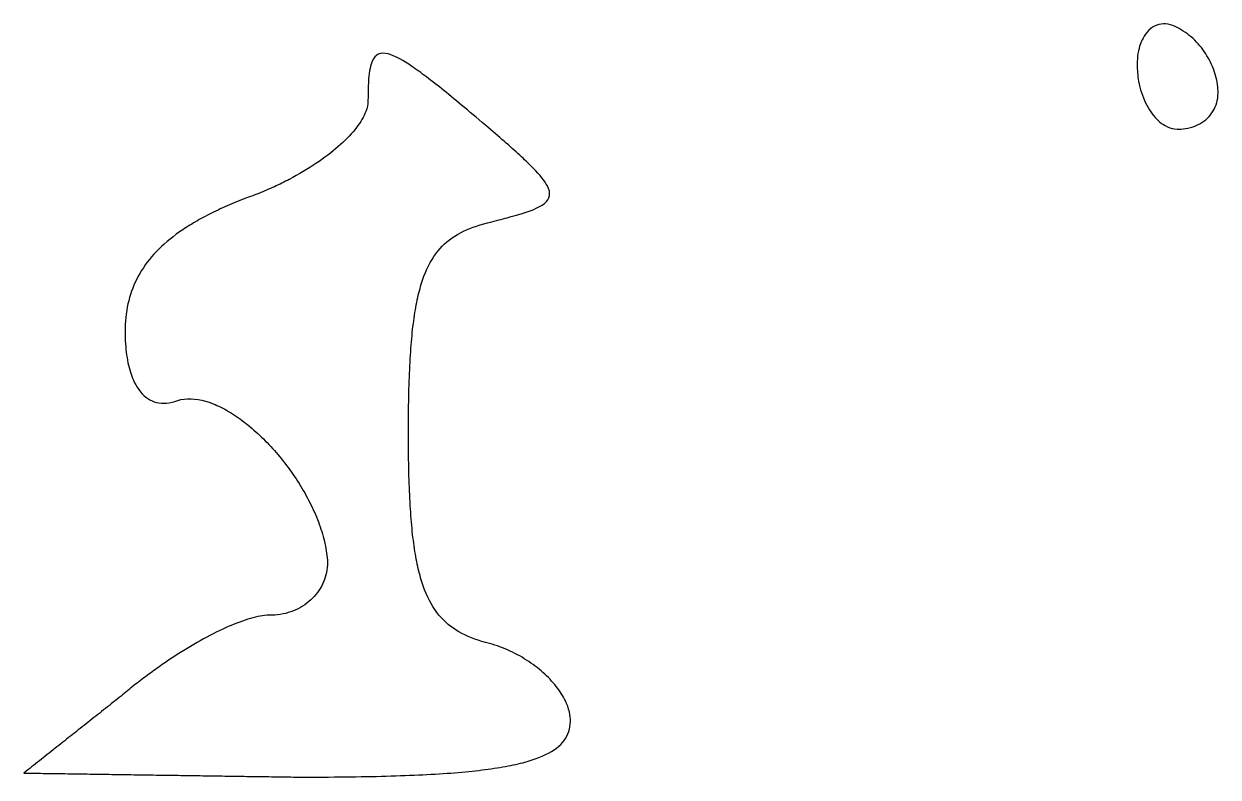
# Model space of a CAD drawing. Header units: metres. Extents: x 11 to 1970, y 60 to 2209.
# Drawn here: x 1065 to 1360, y 60 to 246 of the extents above; entities that cross this region are included whole.
import ezdxf

# ---------------------------------------------------------------- set-up
doc = ezdxf.new("R2010")
doc.units = ezdxf.units.M

msp = doc.modelspace()

# ---------------------------------------------------------------- linework, layer by layer
for points in [[(1340, 236), (1340.00596, 235.46244), (1340.02368, 234.92992), (1340.05292, 234.40268), (1340.09344, 233.88096), (1340.145, 233.365), (1340.20736, 232.85504), (1340.28028, 232.35132), (1340.36352, 231.85408), (1340.507205, 231.120895), (1340.67276, 230.40364), (1340.859375, 229.703125), (1341.06624, 229.02016), (1341.292545, 228.355555), (1341.53748, 227.71012), (1341.800235, 227.084665), (1342.08, 226.48), (1342.375965, 225.896935), (1342.68732, 225.33628), (1343.013255, 224.798845), (1343.35296, 224.28544), (1343.705625, 223.796875), (1344.07044, 223.33396), (1344.446595, 222.897505), (1344.83328, 222.48832), (1345.229685, 222.107215), (1345.635, 221.755), (1346.048415, 221.432485), (1346.46912, 221.14048), (1346.896305, 220.879795), (1347.474565, 220.582335), (1348.060985, 220.343915), (1348.653645, 220.166455), (1349.250625, 220.051875), (1349.850005, 220.002095), (1350.357584, 220.004776), (1350.88475, 220.029625), (1351.400576, 220.075264), (1351.904738, 220.141207), (1352.55825, 220.259875), (1353.189682, 220.412623), (1353.798266, 220.598299), (1354.383234, 220.815751), (1354.943818, 221.063827), (1355.47925, 221.341375), (1355.988762, 221.647243), (1356.471586, 221.980279), (1356.926954, 222.339331), (1357.354098, 222.723247), (1357.75225, 223.130875), (1358.120642, 223.561063), (1358.458506, 224.012659), (1358.765074, 224.484511), (1359.039578, 224.975467), (1359.28125, 225.484375), (1359.489322, 226.010083), (1359.663026, 226.551439), (1359.801594, 227.107291), (1359.904258, 227.676487), (1359.97025, 228.257875), (1359.998802, 228.850303), (1359.995216, 229.36116), (1359.97025, 229.906875), (1359.924224, 230.45664), (1359.857462, 231.009645), (1359.770288, 231.56508), (1359.663026, 232.122135), (1359.536, 232.68), (1359.389534, 233.237865), (1359.223952, 233.79492), (1359.039578, 234.350355), (1358.836736, 234.90336), (1358.61575, 235.453125), (1358.376944, 235.99884), (1358.120642, 236.539695), (1357.847168, 237.07488), (1357.556846, 237.603585), (1357.25, 238.125), (1356.926954, 238.638315), (1356.588032, 239.14272), (1356.233558, 239.637405), (1355.863856, 240.12156), (1355.47925, 240.594375), (1355.080064, 241.05504), (1354.666622, 241.502745), (1354.239248, 241.93668), (1353.798266, 242.356035), (1353.344, 242.76), (1352.876774, 243.147765), (1352.396912, 243.51852), (1351.904738, 243.871455), (1351.400576, 244.20576), (1350.88475, 244.520625), (1350.357584, 244.81524), (1349.850005, 245.087903), (1349.40032, 245.326592), (1348.80256, 245.587136), (1348.20864, 245.782784), (1347.62048, 245.914688), (1347.04, 245.984), (1346.46912, 245.991872), (1345.90976, 245.939456), (1345.36384, 245.827904), (1344.83328, 245.658368), (1344.32, 245.432), (1343.82592, 245.149952), (1343.35296, 244.813376), (1342.90304, 244.423424), (1342.47808, 243.981248), (1342.08, 243.488), (1341.71072, 242.944832), (1341.453815, 242.505389), (1341.215, 242.039), (1340.995085, 241.546151), (1340.79488, 241.027328), (1340.615195, 240.483017), (1340.45684, 239.913704), (1340.320625, 239.319875), (1340.20736, 238.702016), (1340.117855, 238.060613), (1340.05292, 237.396152), (1340.013365, 236.709119), (1340, 236)], [(1150, 227), (1149.965143, 226.359443), (1149.861544, 225.698744), (1149.690661, 225.019361), (1149.453952, 224.322752), (1149.260296, 223.849496), (1149.038464, 223.369664), (1148.788888, 222.883688), (1148.512, 222.392), (1148.208232, 221.895032), (1147.878016, 221.393216), (1147.521784, 220.886984), (1147.139968, 220.376768), (1146.733, 219.863), (1146.301312, 219.346112), (1145.845336, 218.826536), (1145.365504, 218.304704), (1144.862248, 217.781048), (1144.336, 217.256), (1143.787192, 216.729992), (1143.216256, 216.203456), (1142.623624, 215.676824), (1142.009728, 215.150528), (1141.375, 214.625), (1140.719872, 214.100672), (1140.044776, 213.577976), (1139.350144, 213.057344), (1138.636408, 212.539208), (1137.904, 212.024), (1137.153352, 211.512152), (1136.384896, 211.004096), (1135.599064, 210.500264), (1134.796288, 210.001088), (1133.977, 209.507), (1133.141632, 209.018432), (1132.290616, 208.535816), (1131.424384, 208.059584), (1130.543368, 207.590168), (1130.097451, 207.358151), (1129.648, 207.128), (1129.195069, 206.899769), (1128.738712, 206.673512), (1128.278983, 206.449283), (1127.815936, 206.227136), (1127.349625, 206.007125), (1126.880104, 205.789304), (1126.407427, 205.573727), (1125.931648, 205.360448), (1125.452821, 205.149521), (1124.971, 204.941), (1124.486239, 204.734939), (1123.998592, 204.531392), (1123.508113, 204.330413), (1123.014856, 204.132056), (1122.518875, 203.936375), (1122.020224, 203.743424), (1121.518957, 203.553257), (1121.015128, 203.365928), (1120.508791, 203.181491), (1120, 203), (1119.373597, 202.759397), (1118.754376, 202.517576), (1118.142319, 202.274519), (1117.537408, 202.030208), (1116.939625, 201.784625), (1116.348952, 201.537752), (1115.765371, 201.289571), (1115.188864, 201.040064), (1114.619413, 200.789213), (1114.057, 200.537), (1113.501607, 200.283407), (1112.953216, 200.028416), (1112.411809, 199.772009), (1111.877368, 199.514168), (1111.349875, 199.254875), (1110.829312, 198.994112), (1110.315661, 198.731861), (1109.808904, 198.468104), (1109.309023, 198.202823), (1108.816, 197.936), (1108.329817, 197.667617), (1107.850456, 197.397656), (1107.377899, 197.126099), (1106.912128, 196.852928), (1106.453125, 196.578125), (1106.000872, 196.301672), (1105.555351, 196.023551), (1105.116544, 195.743744), (1104.684433, 195.462233), (1104.259, 195.179), (1103.840227, 194.894027), (1103.428096, 194.607296), (1102.623688, 194.028488), (1101.845632, 193.442432), (1101.093784, 192.848984), (1100.368, 192.248), (1099.668136, 191.639336), (1098.994048, 191.022848), (1098.345592, 190.398392), (1097.722624, 189.765824), (1097.125, 189.125), (1096.552576, 188.475776), (1096.005208, 187.818008), (1095.482752, 187.151552), (1094.985064, 186.476264), (1094.512, 185.792), (1094.063416, 185.098616), (1093.639168, 184.395968), (1093.239112, 183.683912), (1092.863104, 182.962304), (1092.511, 182.231), (1092.182656, 181.489856), (1091.877928, 180.738728), (1091.596672, 179.977472), (1091.338744, 179.205944), (1091.104, 178.424), (1090.892296, 177.631496), (1090.703488, 176.828288), (1090.537432, 176.014232), (1090.393984, 175.189184), (1090.273, 174.353), (1090.174336, 173.505536), (1090.097848, 172.646648), (1090.043392, 171.776192), (1090.010824, 170.894024), (1090, 170), (1090.005984, 169.227232), (1090.023872, 168.469056), (1090.053568, 167.725664), (1090.094976, 166.997248), (1090.148, 166.284), (1090.212544, 165.586112), (1090.288512, 164.903776), (1090.375808, 164.237184), (1090.474336, 163.586528), (1090.584, 162.952), (1090.704704, 162.333792), (1090.836352, 161.732096), (1090.978848, 161.147104), (1091.132096, 160.579008), (1091.296, 160.028), (1091.470464, 159.494272), (1091.655392, 158.978016), (1091.850688, 158.479424), (1092.056256, 157.998688), (1092.272, 157.536), (1092.614486, 156.876228), (1092.979328, 156.258144), (1093.366202, 155.682396), (1093.774784, 155.149632), (1094.20475, 154.6605), (1094.655776, 154.215648), (1095.127538, 153.815724), (1095.619712, 153.461376), (1096.131974, 153.153252), (1096.664, 152.892), (1097.215466, 152.678268), (1097.786048, 152.512704), (1098.375422, 152.395956), (1098.983264, 152.328672), (1099.60925, 152.3115), (1100.253056, 152.345088), (1100.914358, 152.430084), (1101.592832, 152.567136), (1102.288154, 152.756892), (1103, 153), (1103.791744, 153.20548), (1104.605952, 153.34304), (1105.441088, 153.41436), (1106.295616, 153.42112), (1107.168, 153.365), (1108.056704, 153.24768), (1108.960192, 153.07084), (1109.876928, 152.83616), (1110.805376, 152.54532), (1111.744, 152.2), (1112.216648, 152.007435), (1112.691264, 151.80188), (1113.167656, 151.583545), (1113.645632, 151.35264), (1114.125, 151.109375), (1114.605568, 150.85396), (1115.087144, 150.586605), (1115.569536, 150.30752), (1116.052552, 150.016915), (1116.536, 149.715), (1117.019688, 149.401985), (1117.503424, 149.07808), (1117.987016, 148.743495), (1118.470272, 148.39844), (1118.953, 148.043125), (1119.435008, 147.67776), (1119.916104, 147.302555), (1120.396096, 146.91772), (1120.874792, 146.523465), (1121.352, 146.12), (1121.827528, 145.707535), (1122.301184, 145.28628), (1122.772776, 144.856445), (1123.242112, 144.41824), (1123.709, 143.971875), (1124.173248, 143.51756), (1124.634664, 143.055505), (1125.093056, 142.58592), (1125.548232, 142.109015), (1126, 141.625), (1126.448168, 141.134085), (1126.892544, 140.63648), (1127.332936, 140.132395), (1127.769152, 139.62204), (1128.201, 139.105625), (1128.628288, 138.58336), (1129.050824, 138.055455), (1129.468416, 137.52212), (1129.880872, 136.983565), (1130.288, 136.44), (1130.689608, 135.891635), (1131.085504, 135.33868), (1131.475496, 134.781345), (1131.859392, 134.21984), (1132.237, 133.654375), (1132.608128, 133.08516), (1132.972584, 132.512405), (1133.330176, 131.93632), (1133.680712, 131.357115), (1134.024, 130.775), (1134.359848, 130.190185), (1134.688064, 129.60288), (1135.008456, 129.013295), (1135.320832, 128.42164), (1135.625, 127.828125), (1135.920768, 127.23296), (1136.207944, 126.636355), (1136.486336, 126.03852), (1136.755752, 125.439665), (1137.016, 124.84), (1137.266888, 124.239735), (1137.508224, 123.63908), (1137.739816, 123.038245), (1137.961472, 122.43744), (1138.173, 121.836875), (1138.374208, 121.23676), (1138.564904, 120.637305), (1138.744896, 120.03872), (1138.913992, 119.441215), (1139.072, 118.845), (1139.218728, 118.250285), (1139.353984, 117.65728), (1139.477576, 117.066195), (1139.589312, 116.47724), (1139.689, 115.890625), (1139.776448, 115.30656), (1139.851464, 114.725255), (1139.913856, 114.14692), (1139.963432, 113.571765), (1140, 113), (1139.983908, 112.372835), (1139.936064, 111.75188), (1139.857116, 111.137945), (1139.747712, 110.53184), (1139.6085, 109.934375), (1139.440128, 109.34636), (1139.243244, 108.768605), (1139.018496, 108.20192), (1138.766532, 107.647115), (1138.488, 107.105), (1138.183548, 106.576385), (1137.853824, 106.06208), (1137.499476, 105.562895), (1137.121152, 105.07964), (1136.7195, 104.613125), (1136.295168, 104.16416), (1135.848804, 103.733555), (1135.381056, 103.32212), (1134.892572, 102.930665), (1134.384, 102.56), (1133.855988, 102.210935), (1133.309184, 101.88428), (1132.744236, 101.580845), (1132.161792, 101.30144), (1131.5625, 101.046875), (1130.947008, 100.81796), (1130.315964, 100.615505), (1129.670016, 100.44032), (1129.009812, 100.293215), (1128.336, 100.175), (1127.649228, 100.086485), (1126.950144, 100.02848), (1126.239396, 100.001795), (1125.510488, 99.989256), (1125.002304, 99.957248), (1124.475976, 99.904312), (1123.932032, 99.830784), (1123.371, 99.737), (1122.793408, 99.623296), (1122.199784, 99.490008), (1121.590656, 99.337472), (1120.966552, 99.166024), (1120.328, 98.976), (1119.675528, 98.767736), (1119.009664, 98.541568), (1118.330936, 98.297832), (1117.639872, 98.036864), (1116.937, 97.759), (1116.222848, 97.464576), (1115.497944, 97.153928), (1114.762816, 96.827392), (1114.017992, 96.485304), (1113.264, 96.128), (1112.501368, 95.755816), (1111.730624, 95.369088), (1110.952296, 94.968152), (1110.166912, 94.553344), (1109.375, 94.125), (1108.577088, 93.683456), (1107.773704, 93.229048), (1106.965376, 92.762112), (1106.152632, 92.282984), (1105.336, 91.792), (1104.516008, 91.289496), (1103.693184, 90.775808), (1102.868056, 90.251272), (1102.041152, 89.716224), (1101.213, 89.171), (1100.384128, 88.615936), (1099.969587, 88.334819), (1099.555064, 88.051368), (1099.140625, 87.765625), (1098.726336, 87.477632), (1098.312263, 87.187431), (1097.898472, 86.895064), (1097.485029, 86.600573), (1097.072, 86.304), (1096.659451, 86.005387), (1096.247448, 85.704776), (1095.836057, 85.402209), (1095.425344, 85.097728), (1095.015375, 84.791375), (1094.606216, 84.483192), (1094.197933, 84.173221), (1093.790592, 83.861504), (1093.384259, 83.548083), (1092.979, 83.233), (1092.574881, 82.916297), (1092.171968, 82.598016), (1091.770327, 82.278199), (1091.370024, 81.956888), (1090.971125, 81.634125), (1090.573696, 81.309952), (1090.177803, 80.984411), (1089.783512, 80.657544), (1089.390889, 80.329393), (1089, 80), (1088.52, 79.62), (1088.04, 79.24), (1087.56, 78.86), (1087.08, 78.48), (1086.6, 78.1), (1086.12, 77.72), (1085.64, 77.34), (1085.16, 76.96), (1084.68, 76.58), (1084.2, 76.2), (1083.72, 75.82), (1083.24, 75.44), (1082.76, 75.06), (1082.28, 74.68), (1081.8, 74.3), (1081.32, 73.92), (1080.84, 73.54), (1080.36, 73.16), (1079.88, 72.78), (1079.4, 72.4), (1078.92, 72.02), (1078.44, 71.64), (1077.96, 71.26), (1077.48, 70.88), (1077, 70.5), (1076.52, 70.12), (1076.04, 69.74), (1075.56, 69.36), (1075.08, 68.98), (1074.6, 68.6), (1074.12, 68.22), (1073.64, 67.84), (1073.16, 67.46), (1072.68, 67.08), (1072.2, 66.7), (1071.72, 66.32), (1071.24, 65.94), (1070.76, 65.56), (1070.28, 65.18), (1069.8, 64.8), (1069.32, 64.42), (1068.84, 64.04), (1068.36, 63.66), (1067.88, 63.28), (1067.4, 62.9), (1066.92, 62.52), (1066.44, 62.14), (1065.96, 61.76), (1065.48, 61.38), (1065, 61), (1065.68, 60.99), (1066.36, 60.98), (1067.04, 60.97), (1067.72, 60.96), (1068.4, 60.95), (1069.08, 60.94), (1069.76, 60.93), (1070.44, 60.92), (1071.12, 60.91), (1071.8, 60.9), (1072.48, 60.89), (1073.16, 60.88), (1073.84, 60.87), (1074.52, 60.86), (1075.2, 60.85), (1075.88, 60.84), (1076.56, 60.83), (1077.24, 60.82), (1077.92, 60.81), (1078.6, 60.8), (1079.28, 60.79), (1079.96, 60.78), (1080.64, 60.77), (1081.32, 60.76), (1082, 60.75), (1082.68, 60.74), (1083.36, 60.73), (1084.04, 60.72), (1084.72, 60.71), (1085.4, 60.7), (1086.08, 60.69), (1086.76, 60.68), (1087.44, 60.67), (1088.12, 60.66), (1088.8, 60.65), (1089.48, 60.64), (1090.16, 60.63), (1090.84, 60.62), (1091.52, 60.61), (1092.2, 60.6), (1092.88, 60.59), (1093.56, 60.58), (1094.24, 60.57), (1094.92, 60.56), (1095.6, 60.55), (1096.28, 60.54), (1096.96, 60.53), (1097.64, 60.52), (1098.32, 60.51), (1099, 60.5), (1099.68, 60.49), (1100.36, 60.48), (1101.04, 60.47), (1101.72, 60.46), (1102.4, 60.45), (1103.08, 60.44), (1103.76, 60.43), (1104.44, 60.42), (1105.12, 60.41), (1105.8, 60.4), (1106.48, 60.39), (1107.16, 60.38), (1107.84, 60.37), (1108.52, 60.36), (1109.2, 60.35), (1109.88, 60.34), (1110.56, 60.33), (1111.24, 60.32), (1111.92, 60.31), (1112.6, 60.3), (1113.28, 60.29), (1113.96, 60.28), (1114.64, 60.27), (1115.32, 60.26), (1116, 60.25), (1116.68, 60.24), (1117.36, 60.23), (1118.04, 60.22), (1118.72, 60.21), (1119.4, 60.2), (1120.08, 60.19), (1120.76, 60.18), (1121.44, 60.17), (1122.12, 60.16), (1122.8, 60.15), (1123.48, 60.14), (1124.16, 60.13), (1124.84, 60.12), (1125.52, 60.11), (1126.2, 60.1), (1126.88, 60.09), (1127.56, 60.08), (1128.24, 60.07), (1128.92, 60.06), (1129.6, 60.05), (1130.28, 60.04), (1130.96, 60.03), (1131.64, 60.02), (1132.32, 60.01), (1133, 60), (1134.490116, 60.000905), (1135.960528, 60.00364), (1137.411332, 60.008235), (1138.842624, 60.01472), (1140.2545, 60.023125), (1141.647056, 60.03348), (1143.020388, 60.045815), (1144.374592, 60.06016), (1145.709764, 60.076545), (1147.026, 60.095), (1148.323396, 60.115555), (1149.602048, 60.13824), (1150.862052, 60.163085), (1152.103504, 60.19012), (1153.3265, 60.219375), (1154.531136, 60.25088), (1155.717508, 60.284665), (1156.885712, 60.32076), (1158.035844, 60.359195), (1159.168, 60.4), (1160.282276, 60.443205), (1161.378768, 60.48884), (1162.457572, 60.536935), (1163.518784, 60.58752), (1164.5625, 60.640625), (1165.588816, 60.69628), (1166.597828, 60.754515), (1167.589632, 60.81536), (1168.564324, 60.878845), (1169.522, 60.945), (1170.462756, 61.013855), (1171.386688, 61.08544), (1172.293892, 61.159785), (1173.184464, 61.23692), (1174.0585, 61.316875), (1174.916096, 61.39968), (1175.757348, 61.485365), (1176.582352, 61.57396), (1177.391204, 61.665495), (1178.184, 61.76), (1178.960836, 61.857505), (1179.721808, 61.95804), (1180.467012, 62.061635), (1181.196544, 62.16832), (1181.9105, 62.278125), (1182.608976, 62.39108), (1183.292068, 62.507215), (1183.959872, 62.62656), (1184.612484, 62.749145), (1185.25, 62.875), (1185.872516, 63.004155), (1186.480128, 63.13664), (1187.072932, 63.272485), (1187.651024, 63.41172), (1188.2145, 63.554375), (1188.763456, 63.70048), (1189.297988, 63.850065), (1189.818192, 64.00316), (1190.324164, 64.159795), (1190.816, 64.32), (1191.293796, 64.483805), (1192.207652, 64.822335), (1193.0665, 65.175625), (1193.871108, 65.543915), (1194.622244, 65.927445), (1195.320676, 66.326455), (1195.967172, 66.741185), (1196.5625, 67.171875), (1197.107428, 67.618765), (1197.602724, 68.082095), (1198.049156, 68.562105), (1198.447492, 69.059035), (1198.7985, 69.573125), (1199.102948, 70.104615), (1199.361604, 70.653745), (1199.575236, 71.220755), (1199.744612, 71.805885), (1199.8705, 72.409375), (1199.953668, 73.031465), (1199.994884, 73.672395), (1199.997307, 74.210592), (1199.957248, 74.849088), (1199.870101, 75.496656), (1199.737, 76.152), (1199.559079, 76.813824), (1199.337472, 77.480832), (1199.073313, 78.151728), (1198.767736, 78.825216), (1198.541568, 79.275008), (1198.297832, 79.724992), (1198.036864, 80.174784), (1197.759, 80.624), (1197.464576, 81.072256), (1197.153928, 81.519168), (1196.827392, 81.964352), (1196.485304, 82.407424), (1196.128, 82.848), (1195.755816, 83.285696), (1195.369088, 83.720128), (1194.968152, 84.150912), (1194.553344, 84.577664), (1194.125, 85), (1193.683456, 85.417536), (1193.229048, 85.829888), (1192.762112, 86.236672), (1192.282984, 86.637504), (1191.792, 87.032), (1191.289496, 87.419776), (1190.775808, 87.800448), (1190.251272, 88.173632), (1189.716224, 88.538944), (1189.171, 88.896), (1188.615936, 89.244416), (1188.051368, 89.583808), (1187.477632, 89.913792), (1186.895064, 90.233984), (1186.304, 90.544), (1185.704776, 90.843456), (1185.097728, 91.131968), (1184.483192, 91.409152), (1183.861504, 91.674624), (1183.233, 91.928), (1182.598016, 92.168896), (1181.956888, 92.396928), (1181.309952, 92.611712), (1180.657544, 92.812864), (1180, 93), (1179.054336, 93.247376), (1178.137088, 93.510208), (1177.247872, 93.789552), (1176.386304, 94.086464), (1175.552, 94.402), (1174.744576, 94.737216), (1173.963648, 95.093168), (1173.208832, 95.470912), (1172.479744, 95.871504), (1171.776, 96.296), (1171.097216, 96.745456), (1170.443008, 97.220928), (1169.812992, 97.723472), (1169.206784, 98.254144), (1168.624, 98.814), (1168.064256, 99.404096), (1167.527168, 100.025488), (1167.012352, 100.679232), (1166.519424, 101.366384), (1166.048, 102.088), (1165.597696, 102.845136), (1165.168128, 103.638848), (1164.758912, 104.470192), (1164.369664, 105.340224), (1164, 106.25), (1163.822392, 106.720122), (1163.649536, 107.200576), (1163.481384, 107.691494), (1163.317888, 108.193008), (1163.159, 108.70525), (1163.004672, 109.228352), (1162.854856, 109.762446), (1162.709504, 110.307664), (1162.568568, 110.864138), (1162.432, 111.432), (1162.299752, 112.011382), (1162.171776, 112.602416), (1162.048024, 113.205234), (1161.928448, 113.819968), (1161.813, 114.44675), (1161.701632, 115.085712), (1161.594296, 115.736986), (1161.490944, 116.400704), (1161.391528, 117.076998), (1161.296, 117.766), (1161.204312, 118.467842), (1161.116416, 119.182656), (1161.032264, 119.910574), (1160.951808, 120.651728), (1160.875, 121.40625), (1160.801792, 122.174272), (1160.732136, 122.955926), (1160.665984, 123.751344), (1160.603288, 124.560658), (1160.544, 125.384), (1160.488072, 126.221502), (1160.435456, 127.073296), (1160.386104, 127.939514), (1160.339968, 128.820288), (1160.297, 129.71575), (1160.257152, 130.626032), (1160.220376, 131.551266), (1160.186624, 132.491584), (1160.155848, 133.447118), (1160.128, 134.418), (1160.103032, 135.404362), (1160.080896, 136.406336), (1160.061544, 137.424054), (1160.044928, 138.457648), (1160.031, 139.50725), (1160.019712, 140.572992), (1160.011016, 141.655006), (1160.004864, 142.753424), (1160.001208, 143.868378), (1160, 145), (1160.001208, 146.161025), (1160.004864, 147.3042), (1160.011016, 148.429675), (1160.019712, 149.5376), (1160.031, 150.628125), (1160.044928, 151.7014), (1160.061544, 152.757575), (1160.080896, 153.7968), (1160.103032, 154.819225), (1160.128, 155.825), (1160.155848, 156.814275), (1160.186624, 157.7872), (1160.220376, 158.743925), (1160.257152, 159.6846), (1160.297, 160.609375), (1160.339968, 161.5184), (1160.386104, 162.411825), (1160.435456, 163.2898), (1160.488072, 164.152475), (1160.544, 165), (1160.603288, 165.832525), (1160.665984, 166.6502), (1160.732136, 167.453175), (1160.801792, 168.2416), (1160.875, 169.015625), (1160.951808, 169.7754), (1161.032264, 170.521075), (1161.116416, 171.2528), (1161.204312, 171.970725), (1161.296, 172.675), (1161.391528, 173.365775), (1161.490944, 174.0432), (1161.594296, 174.707425), (1161.701632, 175.3586), (1161.813, 175.996875), (1161.928448, 176.6224), (1162.048024, 177.235325), (1162.171776, 177.8358), (1162.299752, 178.423975), (1162.432, 179), (1162.568568, 179.564025), (1162.709504, 180.1162), (1162.854856, 180.656675), (1163.004672, 181.1856), (1163.159, 181.703125), (1163.317888, 182.2094), (1163.481384, 182.704575), (1163.649536, 183.1888), (1163.822392, 183.662225), (1164.182408, 184.577275), (1164.561816, 185.450925), (1164.961, 186.284375), (1165.380344, 187.078825), (1165.820232, 187.835475), (1166.281048, 188.555525), (1166.763176, 189.240175), (1167.267, 189.890625), (1167.792904, 190.508075), (1168.341272, 191.093725), (1168.912488, 191.648775), (1169.506936, 192.174425), (1170.125, 192.671875), (1170.767064, 193.142325), (1171.433512, 193.586975), (1172.124728, 194.007025), (1172.841096, 194.403675), (1173.583, 194.778125), (1174.350824, 195.131575), (1175.144952, 195.465225), (1175.965768, 195.780275), (1176.813656, 196.077925), (1177.689, 196.359375), (1178.592184, 196.625825), (1179.523592, 196.878475), (1180.593999, 197.148821), (1181.175992, 197.295368), (1181.745973, 197.439767), (1182.303936, 197.582144), (1182.849875, 197.722625), (1183.383784, 197.861336), (1183.905657, 197.998403), (1184.415488, 198.133952), (1184.913271, 198.268109), (1185.399, 198.401), (1186.334272, 198.663488), (1187.221256, 198.922424), (1188.059904, 199.178816), (1188.850168, 199.433672), (1189.592, 199.688), (1190.285352, 199.942808), (1190.930176, 200.199104), (1191.526424, 200.457896), (1192.074048, 200.720192), (1192.573, 200.987), (1193.023232, 201.259328), (1193.607125, 201.680375), (1194.081128, 202.119512), (1194.445079, 202.580141), (1194.698816, 203.065664), (1194.842177, 203.579483), (1194.875, 204.125), (1194.797123, 204.705617), (1194.608384, 205.324736), (1194.308621, 205.985759), (1194.047019, 206.451401), (1193.735953, 206.938187), (1193.375375, 207.447125), (1192.965237, 207.979223), (1192.505491, 208.535489), (1191.996089, 209.116931), (1191.436983, 209.724557), (1190.828125, 210.359375), (1190.169467, 211.022393), (1189.460961, 211.714619), (1189.088, 212.072), (1188.702559, 212.437061), (1188.304632, 212.809928), (1187.894213, 213.190727), (1187.471296, 213.579584), (1187.035875, 213.976625), (1186.587944, 214.381976), (1186.127497, 214.795763), (1185.654528, 215.218112), (1185.169031, 215.649149), (1184.671, 216.089), (1184.160429, 216.537791), (1183.637312, 216.995648), (1183.101643, 217.462697), (1182.553416, 217.939064), (1181.992625, 218.424875), (1181.419264, 218.920256), (1180.833327, 219.425333), (1180.234808, 219.940232), (1179.623701, 220.465079), (1179, 221), (1178.22688, 221.653703), (1177.46744, 222.294824), (1176.72156, 222.923381), (1175.98912, 223.539392), (1175.27, 224.142875), (1174.56408, 224.733848), (1173.87124, 225.312329), (1173.19136, 225.878336), (1172.52432, 226.431887), (1171.87, 226.973), (1171.22828, 227.501693), (1170.59904, 228.017984), (1169.98216, 228.521891), (1169.37752, 229.013432), (1168.785, 229.492625), (1168.20448, 229.959488), (1167.63584, 230.414039), (1167.07896, 230.856296), (1166.53372, 231.286277), (1166, 231.704), (1165.47768, 232.109483), (1164.96664, 232.502744), (1164.46676, 232.883801), (1163.97792, 233.252672), (1163.5, 233.609375), (1163.03288, 233.953928), (1162.57644, 234.286349), (1162.13056, 234.606656), (1161.69512, 234.914867), (1161.27, 235.211), (1160.85508, 235.495073), (1160.05536, 236.027111), (1159.295, 236.511125), (1158.57304, 236.947259), (1157.88852, 237.335657), (1157.24048, 237.676463), (1156.62796, 237.969821), (1156.05, 238.215875), (1155.50564, 238.414769), (1154.99392, 238.566647), (1154.28544, 238.706624), (1153.645, 238.741625), (1153.06936, 238.672136), (1152.55528, 238.498643), (1152.09952, 238.221632), (1151.69884, 237.841589), (1151.35, 237.359), (1151.04976, 236.774351), (1150.79488, 236.088128), (1150.64856, 235.574456), (1150.52, 235.016), (1150.40824, 234.412904), (1150.31232, 233.765312), (1150.23128, 233.073368), (1150.16416, 232.337216), (1150.11, 231.557), (1150.06784, 230.732864), (1150.03672, 229.864952), (1150.01568, 228.953408), (1150.00376, 227.998376), (1150, 227)]]:
    msp.add_lwpolyline(points, close=True)

doc.saveas('drawing.dxf')
